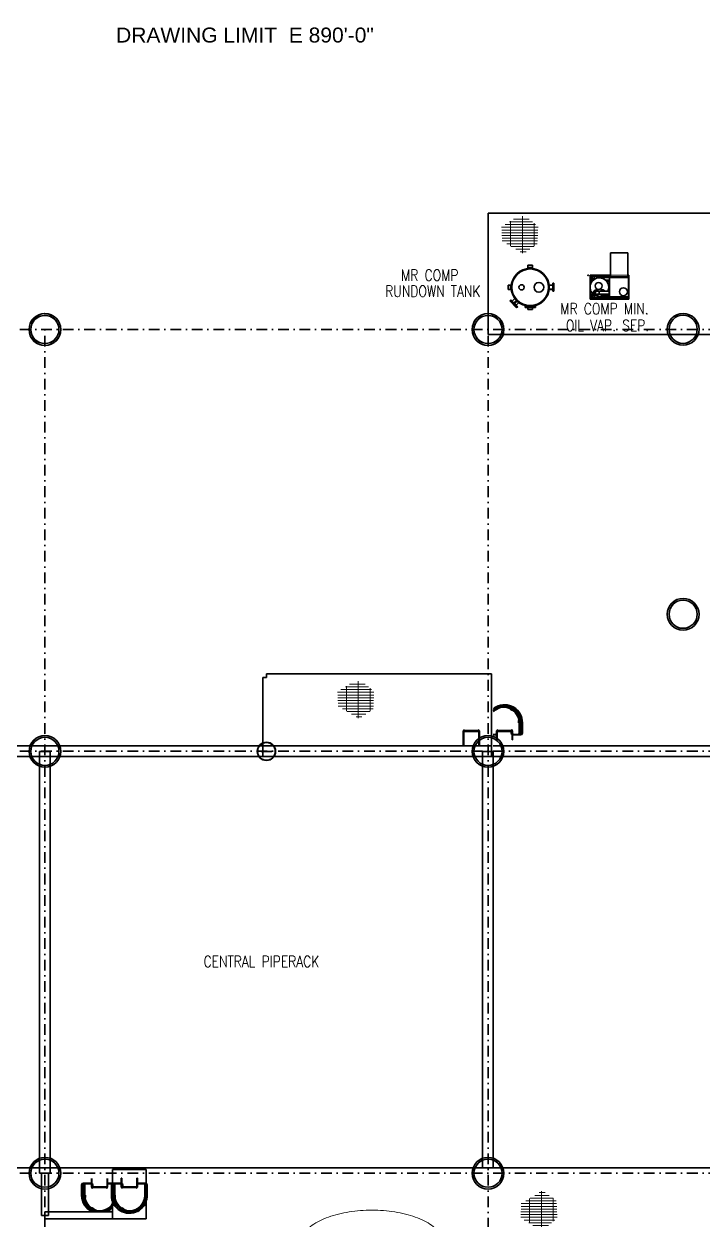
# Model space of a CAD drawing. Header units: inches. Extents: x 3139 to 9140, y 3844 to 6923.
# Drawn here: x 7449 to 8221, y 5017 to 6378 of the extents above; entities that cross this region are included whole.
import ezdxf
from ezdxf.enums import TextEntityAlignment as Align

# ---------------------------------------------------------------- set-up
doc = ezdxf.new("R2010")
doc.units = ezdxf.units.IN
doc.header["$MEASUREMENT"] = 0
doc.linetypes.add('DASHDOT2', pattern=[12.700025, 6.350013, -3.175006, 0, -3.175006])
for name, color, linetype in [('Default', 7, 'Continuous'), ('DwgTemplate', 7, 'Continuous'), ('TF_G_MATCHLINE', 7, 'Continuous'), ('TF_P_Equipment', 7, 'Continuous'), ('TF_P_Ladder', 7, 'Continuous'), ('TF_P_Plaform', 7, 'Continuous'), ('TF_P_Steel', 7, 'Continuous'), ('TF_S_GRATING', 7, 'Continuous')]:
    doc.layers.add(name, color=color, linetype=linetype)
doc.styles.add('Arial', font='arial.ttf')
doc.styles.add('ROMANS', font='romans.shx')

# ---------------------------------------------------------------- blocks, each defined once
blk = doc.blocks.new('TF_P_ELP_GRATING', base_point=(2.146, 13.23))
at = {"layer": 'TF_S_GRATING', "color": 8, "linetype": 'Continuous', "lineweight": 18}
for p, q in [((2.37, 13.425), (1.964, 13.425)), ((1.98, 13.435), (1.98, 12.994)), ((2.313, 13.474), (2.034, 13.474)), ((2.19, 13.523), (2.19, 12.866)), ((2.4, 13.399), (2.4, 12.99)), ((2.469, 13.328), (1.822, 13.328)), ((2.467, 13.279), (1.824, 13.279)), ((2.465, 13.23), (1.826, 13.23)), ((2.426, 13.377), (1.882, 13.377)), ((2.463, 13.182), (1.828, 13.182)), ((2.462, 13.133), (1.83, 13.133)), ((2.46, 13.084), (1.832, 13.084)), ((2.453, 13.035), (1.912, 13.035)), ((2.396, 12.987), (1.992, 12.987)), ((2.326, 12.938), (2.072, 12.938)), ((2.256, 12.889), (2.152, 12.889))]:
    blk.add_line(p, q, dxfattribs=at)
blk = doc.blocks.new('A$Cdd380a1b')
at = {"layer": 'DwgTemplate', "color": 8, "linetype": 'Continuous', "lineweight": 35}
for p, q in [((-38.928, 12.28), (-38.928, 12.495)), ((-38.928, 12.28), (-38.928, 12.495)), ((-38.928, 12.495), (-38.774, 12.495)), ((-38.928, 12.495), (-38.774, 12.495)), ((-38.774, 12.28), (-38.774, 12.495)), ((-38.774, 12.495), (-38.774, 12.28)), ((-38.928, 12.28), (-38.928, 12.28)), ((-38.928, 12.28), (-38.928, 12.28)), ((-38.774, 12.28), (-38.928, 12.28)), ((-38.774, 12.28), (-38.928, 12.28)), ((-38.774, 12.28), (-38.774, 12.28)), ((-38.774, 12.28), (-38.774, 12.28))]:
    blk.add_line(p, q, dxfattribs=at)
at = {"layer": 'TF_P_Equipment', "color": 8, "linetype": 'Continuous', "lineweight": 35}
for p, q in [((-39.662, 12.385), (-39.662, 12.355)), ((-39.662, 12.385), (-39.662, 12.355)), ((-39.622, 12.385), (-39.662, 12.385)), ((-39.622, 12.385), (-39.662, 12.385)), ((-39.661, 12.362), (-39.661, 12.356)), ((-39.623, 12.362), (-39.661, 12.362)), ((-39.623, 12.356), (-39.623, 12.362)), ((-39.622, 12.355), (-39.622, 12.385)), ((-39.622, 12.355), (-39.622, 12.385)), ((-39.108, 12.294), (-38.928, 12.294)), ((-39.108, 12.294), (-38.928, 12.294)), ((-39.108, 12.282), (-39.108, 12.294)), ((-39.108, 12.282), (-39.108, 12.294)), ((-39.108, 12.282), (-39.096, 12.282)), ((-39.108, 12.282), (-39.096, 12.282)), ((-39.108, 12.282), (-39.108, 12.203)), ((-39.108, 12.203), (-39.108, 12.282)), ((-39.108, 12.282), (-38.928, 12.282)), ((-38.928, 12.282), (-39.108, 12.282)), ((-39.079, 12.252), (-39.106, 12.252)), ((-39.106, 12.252), (-39.079, 12.252)), ((-39.106, 12.24), (-39.106, 12.252)), ((-39.106, 12.24), (-39.106, 12.252)), ((-39.106, 12.211), (-39.106, 12.24)), ((-39.106, 12.24), (-39.106, 12.211)), ((-39.091, 12.24), (-39.106, 12.24)), ((-39.091, 12.24), (-39.106, 12.24)), ((-39.106, 12.24), (-39.091, 12.24)), ((-39.106, 12.24), (-39.091, 12.24)), ((-39.096, 12.282), (-39.096, 12.252)), ((-39.096, 12.282), (-39.096, 12.252)), ((-39.096, 12.276), (-39.085, 12.276)), ((-39.096, 12.276), (-39.085, 12.276)), ((-39.096, 12.263), (-39.074, 12.263)), ((-39.096, 12.263), (-39.074, 12.263)), ((-39.085, 12.276), (-39.085, 12.282)), ((-39.085, 12.276), (-39.085, 12.282)), ((-39.074, 12.263), (-39.074, 12.282)), ((-39.074, 12.263), (-39.074, 12.282)), ((-39.024, 12.274), (-39.024, 12.271)), ((-39.024, 12.274), (-39.024, 12.271)), ((-38.938, 12.274), (-39.024, 12.274)), ((-38.938, 12.274), (-39.024, 12.274)), ((-38.936, 12.252), (-38.974, 12.252)), ((-38.974, 12.252), (-38.936, 12.252)), ((-38.936, 12.24), (-38.962, 12.24)), ((-38.936, 12.24), (-38.962, 12.24)), ((-38.938, 12.252), (-38.938, 12.274)), ((-38.938, 12.252), (-38.938, 12.274)), ((-38.938, 12.163), (-38.938, 12.24)), ((-38.938, 12.163), (-38.938, 12.24)), ((-38.936, 12.274), (-38.936, 12.101)), ((-38.936, 12.274), (-38.936, 12.101)), ((-38.77, 12.274), (-38.936, 12.274)), ((-38.77, 12.274), (-38.936, 12.274)), ((-38.928, 12.274), (-38.928, 12.28)), ((-38.928, 12.274), (-38.928, 12.28)), ((-38.928, 12.28), (-38.774, 12.28)), ((-38.928, 12.28), (-38.774, 12.28)), ((-38.774, 12.294), (-38.767, 12.294)), ((-38.774, 12.294), (-38.767, 12.294)), ((-38.774, 12.282), (-38.767, 12.282)), ((-38.774, 12.282), (-38.767, 12.282)), ((-38.774, 12.282), (-38.767, 12.282)), ((-38.767, 12.282), (-38.774, 12.282)), ((-38.774, 12.274), (-38.774, 12.28)), ((-38.774, 12.28), (-38.774, 12.274)), ((-38.77, 12.101), (-38.77, 12.274)), ((-38.77, 12.101), (-38.77, 12.274)), ((-38.767, 12.294), (-38.767, 12.282)), ((-38.767, 12.294), (-38.767, 12.282)), ((-38.767, 12.282), (-38.767, 12.094)), ((-38.767, 12.282), (-38.767, 12.094)), ((-39.81, 12.207), (-39.839, 12.207)), ((-39.81, 12.207), (-39.839, 12.207)), ((-39.839, 12.207), (-39.839, 12.168)), ((-39.839, 12.207), (-39.839, 12.168)), ((-39.839, 12.168), (-39.81, 12.168)), ((-39.839, 12.168), (-39.81, 12.168)), ((-39.81, 12.207), (-39.817, 12.207)), ((-39.817, 12.207), (-39.817, 12.168)), ((-39.817, 12.168), (-39.81, 12.168)), ((-39.445, 12.207), (-39.474, 12.207)), ((-39.445, 12.207), (-39.474, 12.207)), ((-39.468, 12.207), (-39.474, 12.207)), ((-39.474, 12.205), (-39.44, 12.205)), ((-39.474, 12.17), (-39.44, 12.17)), ((-39.474, 12.168), (-39.445, 12.168)), ((-39.474, 12.168), (-39.445, 12.168)), ((-39.474, 12.168), (-39.468, 12.168)), ((-39.468, 12.205), (-39.468, 12.207)), ((-39.468, 12.168), (-39.468, 12.17)), ((-39.445, 12.205), (-39.445, 12.207)), ((-39.445, 12.205), (-39.445, 12.207)), ((-39.445, 12.168), (-39.445, 12.17)), ((-39.445, 12.168), (-39.445, 12.17)), ((-39.44, 12.223), (-39.433, 12.223)), ((-39.44, 12.187), (-39.44, 12.223)), ((-39.44, 12.152), (-39.44, 12.187)), ((-39.44, 12.152), (-39.433, 12.152)), ((-39.433, 12.187), (-39.433, 12.223)), ((-39.433, 12.152), (-39.433, 12.187)), ((-39.108, 12.172), (-39.108, 12.094)), ((-39.108, 12.094), (-39.108, 12.172)), ((-39.106, 12.124), (-39.106, 12.164)), ((-39.106, 12.164), (-39.106, 12.124)), ((-39.08, 12.124), (-39.106, 12.124)), ((-39.106, 12.124), (-39.08, 12.124)), ((-39.106, 12.112), (-39.106, 12.124)), ((-39.106, 12.112), (-39.106, 12.124)), ((-39.08, 12.124), (-39.106, 12.124)), ((-39.08, 12.124), (-39.106, 12.124)), ((-39.054, 12.152), (-39.03, 12.152)), ((-39.03, 12.127), (-39.054, 12.127)), ((-38.941, 12.152), (-39.03, 12.152)), ((-39.03, 12.152), (-39.03, 12.139)), ((-39.03, 12.152), (-39.03, 12.139)), ((-39.03, 12.139), (-39.03, 12.127)), ((-39.03, 12.139), (-39.03, 12.127)), ((-38.941, 12.127), (-39.03, 12.127)), ((-38.941, 12.124), (-38.973, 12.124)), ((-38.973, 12.124), (-38.941, 12.124)), ((-38.936, 12.163), (-38.941, 12.163)), ((-38.941, 12.163), (-38.941, 12.116)), ((-38.941, 12.116), (-38.941, 12.163)), ((-39.824, 12.066), (-39.819, 12.071)), ((-39.764, 12.005), (-39.824, 12.066)), ((-39.764, 12.005), (-39.824, 12.066)), ((-39.814, 12.076), (-39.819, 12.071)), ((-39.819, 12.071), (-39.803, 12.054)), ((-39.819, 12.071), (-39.803, 12.054)), ((-39.814, 12.076), (-39.787, 12.05)), ((-39.799, 12.058), (-39.803, 12.054)), ((-39.803, 12.054), (-39.789, 12.041)), ((-39.779, 12.088), (-39.802, 12.064)), ((-39.799, 12.058), (-39.786, 12.044)), ((-39.765, 12.072), (-39.789, 12.048)), ((-39.789, 12.041), (-39.775, 12.027)), ((-39.786, 12.044), (-39.772, 12.031)), ((-39.758, 12.064), (-39.782, 12.041)), ((-39.78, 12.042), (-39.753, 12.015)), ((-39.772, 12.031), (-39.775, 12.027)), ((-39.775, 12.027), (-39.759, 12.01)), ((-39.775, 12.027), (-39.759, 12.01)), ((-39.742, 12.051), (-39.766, 12.028)), ((-39.753, 12.015), (-39.759, 12.01)), ((-39.688, 12.025), (-39.688, 12.009)), ((-39.688, 12.025), (-39.688, 12.009)), ((-39.596, 12.025), (-39.596, 12.009)), ((-39.596, 12.009), (-39.596, 12.025)), ((-39.108, 12.094), (-38.767, 12.094)), ((-39.108, 12.094), (-38.767, 12.094)), ((-39.108, 12.082), (-39.108, 12.094)), ((-39.108, 12.082), (-39.108, 12.094)), ((-39.096, 12.094), (-39.108, 12.094)), ((-39.096, 12.094), (-39.108, 12.094)), ((-39.108, 12.082), (-38.767, 12.082)), ((-38.767, 12.082), (-39.108, 12.082)), ((-39.061, 12.112), (-39.106, 12.112)), ((-39.061, 12.112), (-39.106, 12.112)), ((-39.096, 12.112), (-39.096, 12.094)), ((-39.096, 12.112), (-39.096, 12.094)), ((-39.096, 12.1), (-39.085, 12.1)), ((-39.085, 12.1), (-39.096, 12.1)), ((-39.085, 12.1), (-39.085, 12.094)), ((-39.085, 12.094), (-39.085, 12.1)), ((-39.074, 12.094), (-39.074, 12.112)), ((-39.074, 12.094), (-39.074, 12.112)), ((-39.024, 12.105), (-39.024, 12.101)), ((-39.024, 12.105), (-39.024, 12.101)), ((-39.024, 12.101), (-38.938, 12.101)), ((-39.024, 12.101), (-38.938, 12.101)), ((-38.936, 12.112), (-38.992, 12.112)), ((-38.936, 12.112), (-38.992, 12.112)), ((-38.936, 12.116), (-38.941, 12.116)), ((-38.938, 12.101), (-38.938, 12.112)), ((-38.938, 12.101), (-38.938, 12.112)), ((-38.936, 12.101), (-38.77, 12.101)), ((-38.936, 12.101), (-38.77, 12.101)), ((-38.801, 12.101), (-38.801, 12.094)), ((-38.801, 12.101), (-38.801, 12.094)), ((-38.779, 12.1), (-38.79, 12.1)), ((-38.779, 12.1), (-38.79, 12.1)), ((-38.79, 12.1), (-38.79, 12.094)), ((-38.79, 12.1), (-38.79, 12.094)), ((-38.779, 12.101), (-38.779, 12.094)), ((-38.779, 12.094), (-38.779, 12.101)), ((-38.767, 12.094), (-38.779, 12.094)), ((-38.767, 12.094), (-38.779, 12.094)), ((-38.767, 12.094), (-38.767, 12.082)), ((-38.767, 12.094), (-38.767, 12.082)), ((-39.764, 12.005), (-39.759, 12.01)), ((-39.596, 12.009), (-39.688, 12.009)), ((-39.596, 12.009), (-39.688, 12.009)), ((-39.662, 12.009), (-39.662, 11.99)), ((-39.662, 12.009), (-39.662, 11.99)), ((-39.662, 11.99), (-39.622, 11.99)), ((-39.662, 11.99), (-39.622, 11.99)), ((-39.622, 11.99), (-39.622, 12.009)), ((-39.622, 11.99), (-39.622, 12.009))]:
    blk.add_line(p, q, dxfattribs=at)
at = {"layer": 'TF_P_Equipment', "color": 8, "linetype": 'Continuous', "lineweight": 18}
for p, q in [((-38.928, 12.294), (-38.774, 12.294)), ((-38.928, 12.294), (-38.774, 12.294)), ((-38.928, 12.282), (-38.774, 12.282)), ((-38.774, 12.282), (-38.928, 12.282)), ((-38.801, 12.282), (-38.801, 12.28)), ((-38.801, 12.282), (-38.801, 12.28)), ((-38.79, 12.28), (-38.79, 12.282)), ((-38.79, 12.282), (-38.79, 12.28)), ((-38.779, 12.282), (-38.774, 12.282)), ((-38.779, 12.282), (-38.774, 12.282)), ((-38.779, 12.282), (-38.779, 12.28)), ((-38.779, 12.28), (-38.779, 12.282))]:
    blk.add_line(p, q, dxfattribs=at)
at = {"layer": 'TF_P_Equipment', "color": 8, "linetype": 'Continuous', "lineweight": 35}
for centre, radius in [((-39.642, 12.187), 0.169), ((-39.642, 12.187), 0.169), ((-39.642, 12.187), 0.163), ((-39.642, 12.187), 0.163), ((-39.565, 12.187), 0.0431), ((-39.565, 12.187), 0.0431), ((-39.127, 12.294), 0.00285), ((-39.034, 12.199), 0.0308), ((-39.034, 12.199), 0.0308), ((-39.719, 12.187), 0.0231), ((-38.814, 12.148), 0.0354)]:
    blk.add_circle(centre, radius, dxfattribs=at)
for centre, radius, start, end in [((-39.027, 12.188), 0.083, 0, 313.3735), ((-39.027, 12.188), 0.083, 0, 313.3735), ((-39.054, 12.14), 0.0246, 90, 328.112), ((-39.054, 12.14), 0.0246, 90, 328.112), ((-39.054, 12.139), 0.0123, 90, 270), ((-39.054, 12.139), 0.0123, 90, 270), ((-39.054, 12.14), 0.0246, 28.1473, 90), ((-39.054, 12.14), 0.0246, 28.1473, 90), ((-38.999, 12.14), 0.0246, 90, 151.8527), ((-38.999, 12.14), 0.0246, 90, 151.8527), ((-38.999, 12.14), 0.0246, 211.888, 328.112), ((-38.999, 12.14), 0.0246, 211.888, 328.112), ((-38.999, 12.14), 0.0246, 28.1473, 90), ((-38.999, 12.14), 0.0246, 28.1473, 90), ((-39.027, 12.188), 0.083, 334.4946, 0), ((-39.027, 12.188), 0.083, 334.4946, 0)]:
    blk.add_arc(centre, radius, start, end, dxfattribs=at)
at = {"layer": 'TF_P_Equipment', "color": 8, "linetype": 'Continuous', "lineweight": 18}
for points, knots in [([(-41.048, 3.984), (-41.117, 3.984), (-41.186, 3.979), (-41.251, 3.968), (-41.317, 3.958), (-41.379, 3.942), (-41.434, 3.922), (-41.49, 3.902), (-41.539, 3.877), (-41.579, 3.849), (-41.62, 3.821), (-41.651, 3.79), (-41.673, 3.758), (-41.678, 3.75), (-41.682, 3.742), (-41.686, 3.734)], [4.712389, 4.712389, 4.712389, 4.712389, 5.026548, 5.026548, 5.026548, 5.340708, 5.340708, 5.340708, 5.654867, 5.654867, 5.654867, 5.969026, 5.969026, 5.969026, 6.04254, 6.04254, 6.04254, 6.04254]), ([(-41.048, 3.984), (-40.98, 3.984), (-40.911, 3.979), (-40.846, 3.968), (-40.78, 3.958), (-40.718, 3.942), (-40.663, 3.922), (-40.607, 3.902), (-40.558, 3.877), (-40.518, 3.849), (-40.477, 3.821), (-40.446, 3.79), (-40.424, 3.758), (-40.41, 3.736), (-40.401, 3.714), (-40.396, 3.692), (-40.393, 3.68), (-40.392, 3.668), (-40.392, 3.656)], [4.712389, 4.712389, 4.712389, 4.712389, 5.026548, 5.026548, 5.026548, 5.340708, 5.340708, 5.340708, 5.654867, 5.654867, 5.654867, 5.969026, 5.969026, 5.969026, 6.174862, 6.174862, 6.174862, 6.283185, 6.283185, 6.283185, 6.283185])]:
    blk.add_open_spline(points, degree=3, knots=knots, dxfattribs=at)
at = {"layer": 'TF_P_Ladder', "color": 8, "linetype": 'Continuous', "lineweight": 35}
for p, q in [((-39.946, 8.459), (-39.963, 8.449)), ((-39.958, 8.436), (-39.963, 8.449)), ((-39.94, 8.441), (-39.957, 8.432)), ((-39.957, 8.432), (-39.956, 8.431)), ((-39.957, 8.432), (-39.957, 8.432)), ((-39.957, 8.432), (-39.957, 8.432)), ((-39.957, 8.432), (-39.954, 8.428)), ((-39.954, 8.428), (-39.937, 8.437)), ((-39.945, 8.457), (-39.946, 8.459)), ((-39.941, 8.446), (-39.946, 8.459)), ((-39.94, 8.441), (-39.946, 8.438)), ((-39.94, 8.446), (-39.943, 8.454)), ((-39.94, 8.441), (-39.94, 8.442)), ((-39.937, 8.437), (-39.94, 8.441)), ((-39.94, 8.441), (-39.94, 8.441)), ((-39.939, 8.442), (-39.939, 8.442)), ((-39.818, 8.441), (-39.821, 8.437)), ((-39.821, 8.437), (-39.819, 8.441)), ((-39.821, 8.437), (-39.813, 8.433)), ((-39.821, 8.437), (-39.821, 8.437)), ((-39.821, 8.437), (-39.821, 8.437)), ((-39.821, 8.437), (-39.804, 8.428)), ((-39.819, 8.441), (-39.819, 8.44)), ((-39.801, 8.432), (-39.818, 8.441)), ((-39.817, 8.45), (-39.815, 8.455)), ((-39.816, 8.449), (-39.813, 8.459)), ((-39.813, 8.459), (-39.815, 8.455)), ((-39.796, 8.449), (-39.813, 8.459)), ((-39.804, 8.428), (-39.801, 8.432)), ((-39.804, 8.428), (-39.803, 8.429)), ((-39.804, 8.428), (-39.804, 8.428)), ((-39.8, 8.436), (-39.8, 8.436)), ((-39.798, 8.441), (-39.796, 8.449)), ((-39.741, 8.336), (-39.746, 8.336)), ((-39.746, 8.336), (-39.746, 8.316)), ((-39.746, 8.32), (-39.746, 8.316)), ((-39.746, 8.316), (-39.741, 8.316)), ((-39.746, 8.316), (-39.746, 8.316)), ((-39.746, 8.316), (-39.741, 8.315)), ((-39.741, 8.316), (-39.741, 8.336)), ((-39.741, 8.317), (-39.741, 8.223)), ((-39.741, 8.316), (-39.741, 8.316)), ((-39.737, 8.335), (-39.733, 8.334)), ((-39.736, 8.223), (-39.736, 8.317)), ((-39.736, 8.315), (-39.731, 8.314)), ((-39.736, 8.314), (-39.734, 8.314)), ((-39.734, 8.314), (-39.731, 8.314)), ((-39.731, 8.223), (-39.731, 8.317)), ((-39.727, 8.317), (-39.727, 8.223)), ((-39.715, 8.223), (-39.715, 8.317)), ((-39.71, 8.317), (-39.71, 8.223)), ((-40.238, 8.244), (-40.238, 8.11)), ((-40.238, 8.244), (-40.234, 8.244)), ((-40.233, 8.248), (-40.234, 8.248)), ((-40.234, 8.241), (-40.234, 8.248)), ((-40.234, 8.24), (-40.234, 8.241)), ((-40.228, 8.254), (-40.233, 8.254)), ((-40.233, 8.254), (-40.233, 8.234)), ((-40.233, 8.234), (-40.228, 8.234)), ((-40.233, 8.234), (-40.233, 8.11)), ((-40.228, 8.234), (-40.228, 8.254)), ((-40.103, 8.248), (-40.228, 8.248)), ((-40.103, 8.24), (-40.228, 8.24)), ((-40.098, 8.254), (-40.103, 8.254)), ((-40.103, 8.254), (-40.103, 8.234)), ((-40.103, 8.234), (-40.098, 8.234)), ((-40.098, 8.234), (-40.098, 8.254)), ((-40.097, 8.248), (-40.098, 8.248)), ((-40.098, 8.234), (-40.098, 8.11)), ((-40.097, 8.241), (-40.097, 8.248)), ((-40.097, 8.244), (-40.094, 8.244)), ((-40.097, 8.24), (-40.097, 8.241)), ((-40.094, 8.244), (-40.094, 8.11)), ((-39.97, 8.213), (-39.952, 8.213)), ((-39.952, 8.208), (-39.97, 8.208)), ((-39.942, 8.244), (-39.938, 8.244)), ((-39.942, 8.244), (-39.942, 8.164)), ((-39.937, 8.248), (-39.938, 8.248)), ((-39.938, 8.241), (-39.938, 8.248)), ((-39.938, 8.24), (-39.938, 8.241)), ((-39.937, 8.254), (-39.937, 8.234)), ((-39.932, 8.254), (-39.937, 8.254)), ((-39.937, 8.234), (-39.932, 8.234)), ((-39.937, 8.234), (-39.937, 8.164)), ((-39.932, 8.234), (-39.932, 8.254)), ((-39.807, 8.248), (-39.932, 8.248)), ((-39.812, 8.24), (-39.932, 8.24)), ((-39.807, 8.244), (-39.812, 8.244)), ((-39.812, 8.244), (-39.812, 8.223)), ((-39.803, 8.254), (-39.807, 8.254)), ((-39.807, 8.254), (-39.807, 8.234)), ((-39.807, 8.234), (-39.803, 8.234)), ((-39.807, 8.223), (-39.807, 8.234)), ((-39.803, 8.234), (-39.803, 8.254)), ((-39.801, 8.248), (-39.803, 8.248)), ((-39.803, 8.234), (-39.803, 8.214)), ((-39.803, 8.209), (-39.803, 8.164)), ((-39.801, 8.241), (-39.801, 8.248)), ((-39.801, 8.244), (-39.798, 8.244)), ((-39.801, 8.24), (-39.801, 8.241)), ((-39.798, 8.244), (-39.798, 8.213)), ((-39.798, 8.208), (-39.798, 8.164)), ((-39.751, 8.213), (-39.797, 8.213)), ((-39.797, 8.208), (-39.751, 8.208)), ((-39.742, 8.208), (-39.751, 8.208)), ((-39.725, 8.208), (-39.742, 8.208)), ((-39.731, 8.213), (-39.725, 8.213)), ((-39.942, 8.164), (-39.937, 8.164)), ((-39.803, 8.164), (-39.798, 8.164)), ((-43.542, 4.224), (-43.542, 4.265)), ((-43.538, 4.223), (-43.538, 4.265)), ((-43.403, 4.198), (-43.403, 4.265)), ((-43.398, 4.188), (-43.398, 4.265)), ((-43.272, 4.268), (-43.277, 4.268)), ((-43.277, 4.224), (-43.277, 4.268)), ((-43.272, 4.223), (-43.272, 4.268)), ((-43.138, 4.198), (-43.138, 4.268)), ((-43.133, 4.268), (-43.138, 4.268)), ((-43.133, 4.188), (-43.133, 4.268)), ((-43.63, 4.115), (-43.63, 4.209)), ((-43.625, 4.209), (-43.625, 4.115)), ((-43.615, 4.224), (-43.598, 4.224)), ((-43.609, 4.219), (-43.615, 4.219)), ((-43.613, 4.115), (-43.613, 4.209)), ((-43.609, 4.209), (-43.609, 4.115)), ((-43.604, 4.209), (-43.604, 4.115)), ((-43.599, 4.115), (-43.599, 4.209)), ((-43.598, 4.224), (-43.589, 4.224)), ((-43.543, 4.224), (-43.589, 4.224)), ((-43.589, 4.219), (-43.543, 4.219)), ((-43.542, 4.188), (-43.542, 4.219)), ((-43.539, 4.188), (-43.542, 4.188)), ((-43.539, 4.192), (-43.539, 4.191)), ((-43.539, 4.191), (-43.539, 4.184)), ((-43.539, 4.184), (-43.538, 4.184)), ((-43.538, 4.198), (-43.538, 4.218)), ((-43.533, 4.198), (-43.538, 4.198)), ((-43.538, 4.198), (-43.538, 4.178)), ((-43.538, 4.178), (-43.533, 4.178)), ((-43.533, 4.209), (-43.533, 4.198)), ((-43.533, 4.178), (-43.533, 4.198)), ((-43.533, 4.188), (-43.528, 4.188)), ((-43.533, 4.184), (-43.408, 4.184)), ((-43.528, 4.188), (-43.528, 4.209)), ((-43.528, 4.192), (-43.408, 4.192)), ((-43.403, 4.198), (-43.408, 4.198)), ((-43.408, 4.198), (-43.408, 4.178)), ((-43.408, 4.178), (-43.403, 4.178)), ((-43.403, 4.178), (-43.403, 4.198)), ((-43.403, 4.184), (-43.402, 4.184)), ((-43.402, 4.192), (-43.402, 4.191)), ((-43.402, 4.191), (-43.402, 4.184)), ((-43.398, 4.188), (-43.402, 4.188)), ((-43.388, 4.224), (-43.353, 4.224)), ((-43.36, 4.219), (-43.388, 4.219)), ((-43.364, 4.115), (-43.364, 4.209)), ((-43.359, 4.209), (-43.359, 4.115)), ((-43.349, 4.224), (-43.333, 4.224)), ((-43.344, 4.219), (-43.349, 4.219)), ((-43.348, 4.115), (-43.348, 4.209)), ((-43.343, 4.209), (-43.343, 4.115)), ((-43.338, 4.209), (-43.338, 4.115)), ((-43.334, 4.115), (-43.334, 4.209)), ((-43.333, 4.224), (-43.323, 4.224)), ((-43.277, 4.224), (-43.323, 4.224)), ((-43.323, 4.219), (-43.277, 4.219)), ((-43.277, 4.188), (-43.277, 4.219)), ((-43.273, 4.188), (-43.277, 4.188)), ((-43.273, 4.192), (-43.273, 4.191)), ((-43.273, 4.191), (-43.273, 4.184)), ((-43.273, 4.184), (-43.272, 4.184)), ((-43.272, 4.198), (-43.272, 4.218)), ((-43.267, 4.198), (-43.272, 4.198)), ((-43.272, 4.198), (-43.272, 4.178)), ((-43.272, 4.178), (-43.267, 4.178)), ((-43.267, 4.209), (-43.267, 4.198)), ((-43.267, 4.178), (-43.267, 4.198)), ((-43.267, 4.188), (-43.263, 4.188)), ((-43.267, 4.184), (-43.142, 4.184)), ((-43.263, 4.188), (-43.263, 4.209)), ((-43.263, 4.192), (-43.142, 4.192)), ((-43.138, 4.198), (-43.142, 4.198)), ((-43.142, 4.198), (-43.142, 4.178)), ((-43.142, 4.178), (-43.138, 4.178)), ((-43.138, 4.178), (-43.138, 4.198)), ((-43.138, 4.184), (-43.136, 4.184)), ((-43.136, 4.192), (-43.136, 4.191)), ((-43.136, 4.191), (-43.136, 4.184)), ((-43.133, 4.188), (-43.136, 4.188)), ((-43.123, 4.224), (-43.077, 4.224)), ((-43.077, 4.219), (-43.123, 4.219)), ((-43.077, 4.224), (-43.06, 4.224)), ((-43.06, 4.219), (-43.066, 4.219)), ((-43.066, 4.115), (-43.066, 4.209)), ((-43.062, 4.209), (-43.062, 4.115)), ((-43.05, 4.124), (-43.05, 4.209)), ((-43.045, 4.209), (-43.045, 4.115)), ((-43.606, 4.118), (-43.609, 4.118)), ((-43.604, 4.117), (-43.609, 4.118)), ((-43.603, 4.097), (-43.608, 4.098)), ((-43.604, 4.118), (-43.606, 4.118)), ((-43.594, 4.116), (-43.599, 4.117)), ((-43.599, 4.116), (-43.599, 4.096)), ((-43.599, 4.116), (-43.599, 4.116)), ((-43.594, 4.116), (-43.599, 4.116)), ((-43.599, 4.096), (-43.594, 4.096)), ((-43.594, 4.096), (-43.594, 4.116)), ((-43.594, 4.116), (-43.594, 4.116)), ((-43.594, 4.112), (-43.594, 4.116)), ((-43.338, 4.117), (-43.343, 4.118)), ((-43.341, 4.118), (-43.343, 4.118)), ((-43.337, 4.097), (-43.342, 4.098)), ((-43.338, 4.118), (-43.341, 4.118)), ((-43.329, 4.116), (-43.334, 4.117)), ((-43.333, 4.116), (-43.334, 4.116)), ((-43.329, 4.116), (-43.333, 4.116)), ((-43.333, 4.116), (-43.333, 4.096)), ((-43.333, 4.096), (-43.329, 4.096)), ((-43.329, 4.116), (-43.329, 4.116)), ((-43.329, 4.112), (-43.329, 4.116)), ((-43.329, 4.096), (-43.329, 4.116)), ((-43.062, 4.134), (-43.062, 4.115)), ((-43.057, 4.134), (-43.062, 4.134)), ((-43.062, 4.115), (-43.057, 4.115)), ((-43.062, 4.114), (-43.051, 4.099)), ((-43.057, 4.134), (-43.046, 4.119)), ((-43.057, 4.115), (-43.057, 4.134)), ((-43.057, 4.115), (-43.045, 4.099)), ((-43.046, 4.099), (-43.045, 4.099)), ((-43.045, 4.099), (-43.045, 4.115)), ((-43.542, 3.991), (-43.544, 3.983)), ((-43.544, 3.983), (-43.528, 3.974)), ((-43.54, 3.996), (-43.54, 3.996)), ((-43.536, 4.004), (-43.539, 4)), ((-43.539, 4), (-43.522, 3.991)), ((-43.536, 4.004), (-43.537, 4.003)), ((-43.536, 4.004), (-43.536, 4.004)), ((-43.519, 3.995), (-43.536, 4.004)), ((-43.524, 3.983), (-43.528, 3.974)), ((-43.528, 3.974), (-43.525, 3.978)), ((-43.519, 3.995), (-43.527, 3.999)), ((-43.523, 3.983), (-43.525, 3.978)), ((-43.522, 3.991), (-43.519, 3.995)), ((-43.519, 3.995), (-43.521, 3.991)), ((-43.521, 3.991), (-43.521, 3.992)), ((-43.519, 3.995), (-43.519, 3.995)), ((-43.519, 3.995), (-43.519, 3.995)), ((-43.386, 4.004), (-43.403, 3.995)), ((-43.403, 3.995), (-43.4, 3.991)), ((-43.401, 3.99), (-43.401, 3.99)), ((-43.4, 3.991), (-43.383, 4)), ((-43.4, 3.991), (-43.394, 3.995)), ((-43.4, 3.991), (-43.4, 3.99)), ((-43.4, 3.991), (-43.4, 3.991)), ((-43.4, 3.986), (-43.397, 3.978)), ((-43.399, 3.987), (-43.394, 3.973)), ((-43.395, 3.975), (-43.394, 3.973)), ((-43.394, 3.973), (-43.378, 3.983)), ((-43.383, 4), (-43.386, 4.004)), ((-43.383, 4), (-43.384, 4.001)), ((-43.383, 4), (-43.383, 4)), ((-43.383, 4), (-43.383, 4)), ((-43.382, 3.996), (-43.378, 3.983)), ((-43.342, 4.034), (-43.345, 4.034)), ((-43.345, 4.029), (-43.339, 4.029)), ((-43.322, 4.034), (-43.336, 4.034)), ((-43.333, 4.029), (-43.322, 4.029)), ((-43.322, 4.029), (-43.322, 4.034)), ((-43.276, 3.991), (-43.279, 3.983)), ((-43.279, 3.983), (-43.262, 3.974)), ((-43.274, 3.996), (-43.274, 3.996)), ((-43.271, 4.004), (-43.273, 4)), ((-43.273, 4), (-43.256, 3.991)), ((-43.271, 4.004), (-43.272, 4.003)), ((-43.271, 4.004), (-43.271, 4.004)), ((-43.254, 3.995), (-43.271, 4.004)), ((-43.259, 3.983), (-43.262, 3.974)), ((-43.262, 3.974), (-43.26, 3.978)), ((-43.254, 3.995), (-43.261, 3.999)), ((-43.258, 3.983), (-43.26, 3.978)), ((-43.256, 3.991), (-43.254, 3.995)), ((-43.256, 3.991), (-43.255, 3.992)), ((-43.254, 3.995), (-43.255, 3.991)), ((-43.254, 3.995), (-43.254, 3.995)), ((-43.254, 3.995), (-43.254, 3.995)), ((-43.12, 4.004), (-43.137, 3.995)), ((-43.137, 3.995), (-43.135, 3.991)), ((-43.135, 3.991), (-43.118, 4)), ((-43.135, 3.991), (-43.128, 3.995)), ((-43.135, 3.991), (-43.135, 3.991)), ((-43.135, 3.991), (-43.134, 3.99)), ((-43.135, 3.99), (-43.135, 3.99)), ((-43.134, 3.986), (-43.131, 3.978)), ((-43.133, 3.987), (-43.129, 3.973)), ((-43.13, 3.975), (-43.129, 3.973)), ((-43.129, 3.973), (-43.112, 3.983)), ((-43.118, 4), (-43.12, 4.004)), ((-43.118, 4), (-43.118, 4.001)), ((-43.118, 4), (-43.118, 4)), ((-43.118, 4), (-43.117, 4)), ((-43.116, 3.996), (-43.112, 3.983)), ((-43.056, 4.034), (-43.079, 4.034)), ((-43.079, 4.029), (-43.056, 4.029)), ((-43.056, 4.029), (-43.056, 4.034))]:
    blk.add_line(p, q, dxfattribs=at)
for centre, radius, start, end in [((-39.879, 8.317), 0.143, 0, 129.2597), ((-39.881, 8.315), 0.14, 0.6024, 129.5582), ((-39.87, 8.317), 0.138, 92.2002, 136.2269), ((-39.87, 8.317), 0.159, 125.3218, 128.7935), ((-39.87, 8.317), 0.155, 125.8365, 130.2032), ((-39.87, 8.317), 0.143, 127.1862, 134.2996), ((-39.87, 8.317), 0.159, 0, 118.2114), ((-39.87, 8.317), 0.155, 0, 118.1955), ((-39.87, 8.317), 0.143, 116.8847, 119.3401), ((-39.87, 8.317), 0.143, 0, 91.8789), ((-39.87, 8.317), 0.138, 0, 61.6682), ((-39.952, 8.223), 0.0102, 270, 0), ((-39.952, 8.223), 0.0148, 270, 313.1736), ((-39.797, 8.223), 0.0148, 180, 270), ((-39.797, 8.223), 0.0102, 180, 270), ((-39.788, 8.223), 0.0102, 180, 270), ((-39.751, 8.223), 0.0148, 270, 0), ((-39.751, 8.223), 0.0102, 270, 0), ((-39.742, 8.223), 0.0148, 270, 0), ((-39.742, 8.223), 0.0102, 278.8499, 0), ((-39.725, 8.223), 0.0148, 270, 0), ((-39.725, 8.223), 0.0102, 270, 0), ((-43.615, 4.209), 0.0148, 90, 180), ((-43.615, 4.209), 0.0102, 90, 180), ((-43.598, 4.209), 0.0148, 90, 180), ((-43.598, 4.209), 0.0102, 98.8499, 180), ((-43.589, 4.209), 0.0148, 90, 180), ((-43.589, 4.209), 0.0102, 90, 180), ((-43.552, 4.209), 0.0102, 0, 90), ((-43.543, 4.209), 0.0148, 0, 90), ((-43.543, 4.209), 0.0102, 0, 90), ((-43.388, 4.209), 0.0148, 90, 133.1736), ((-43.388, 4.209), 0.0102, 90, 180), ((-43.349, 4.209), 0.0148, 90, 180), ((-43.349, 4.209), 0.0102, 90, 180), ((-43.333, 4.209), 0.0148, 90, 180), ((-43.333, 4.209), 0.0102, 98.8499, 180), ((-43.323, 4.209), 0.0148, 90, 180), ((-43.323, 4.209), 0.0102, 90, 180), ((-43.287, 4.209), 0.0102, 0, 90), ((-43.277, 4.209), 0.0148, 0, 90), ((-43.277, 4.209), 0.0102, 0, 90), ((-43.123, 4.209), 0.0148, 90, 133.1736), ((-43.123, 4.209), 0.0102, 90, 180), ((-43.077, 4.209), 0.0148, 0, 90), ((-43.077, 4.209), 0.0102, 0, 90), ((-43.06, 4.209), 0.0148, 0, 90), ((-43.06, 4.209), 0.0102, 0, 90), ((-43.47, 4.115), 0.159, 180, 246.8596), ((-43.47, 4.115), 0.155, 180, 251.3357), ((-43.47, 4.115), 0.143, 180, 271.8789), ((-43.47, 4.115), 0.138, 180, 241.6682), ((-43.461, 4.115), 0.143, 180, 315), ((-43.46, 4.117), 0.14, 180.6024, 312.7887), ((-43.47, 4.115), 0.138, 272.2002, 327.9085), ((-43.205, 4.115), 0.159, 180, 298.2114), ((-43.205, 4.115), 0.155, 180, 298.1955), ((-43.205, 4.115), 0.143, 180, 271.8789), ((-43.205, 4.115), 0.138, 180, 241.6682), ((-43.195, 4.115), 0.143, 180, 315), ((-43.194, 4.117), 0.14, 180.6024, 312.7887), ((-43.205, 4.115), 0.138, 272.2002, 0), ((-43.205, 4.115), 0.143, 323.934, 0), ((-43.205, 4.115), 0.155, 328.1784, 354.1728), ((-43.205, 4.115), 0.159, 329.2184, 354.2588), ((-43.205, 4.115), 0.159, 354.9296, 0), ((-43.47, 4.115), 0.155, 288.6643, 298.1955), ((-43.47, 4.115), 0.159, 293.1404, 298.2114), ((-43.47, 4.115), 0.143, 296.8847, 299.3401), ((-43.47, 4.115), 0.143, 307.1862, 318.2774), ((-43.47, 4.115), 0.155, 305.8365, 319.2308), ((-43.47, 4.115), 0.159, 305.3218, 317.3132), ((-43.345, 4.014), 0.0195, 90, 180), ((-43.345, 4.014), 0.0148, 90, 180), ((-43.47, 4.115), 0.143, 323.934, 325.0271), ((-43.205, 4.115), 0.143, 296.8847, 299.3401), ((-43.205, 4.115), 0.143, 307.1862, 318.2774), ((-43.205, 4.115), 0.155, 305.8365, 326.1115), ((-43.205, 4.115), 0.159, 305.3218, 327.2361), ((-43.079, 4.014), 0.0195, 90, 180), ((-43.079, 4.014), 0.0148, 90, 180)]:
    blk.add_arc(centre, radius, start, end, dxfattribs=at)
at = {"layer": 'TF_P_Plaform', "color": 8, "linetype": 'Continuous', "lineweight": 35}
for p, q in [((-41.455, 8.75), (-40.087, 8.75)), ((-41.455, 8.75), (-39.986, 8.75)), ((-39.986, 8.75), (-39.986, 8.015)), ((-42.017, 8.015), (-42.017, 8.703)), ((-42.017, 8.703), (-42.017, 8.703)), ((-45.955, 8.016), (-43.642, 8.016)), ((-41.455, 8.015), (-39.986, 8.015)), ((-39.986, 8.015), (-41.455, 8.015)), ((-36.029, 4.36), (-47.943, 4.36)), ((-45.923, 4.36), (-36.029, 4.36)), ((-43.056, 4.344), (-43.353, 4.344)), ((-43.353, 4.344), (-43.353, 3.906)), ((-43.353, 4.265), (-43.353, 4.223)), ((-43.056, 3.906), (-43.056, 4.344)), ((-43.056, 4.223), (-43.056, 4.265)), ((-43.353, 4.218), (-43.353, 4.072)), ((-43.056, 4.133), (-43.056, 4.218)), ((-43.353, 4.057), (-43.353, 4.032)), ((-43.056, 4.072), (-43.056, 4.107)), ((-43.056, 3.906), (-43.056, 4.057)), ((-43.353, 4.027), (-43.353, 3.906)), ((-43.353, 3.906), (-43.056, 3.906)), ((-43.353, 3.906), (-43.056, 3.906))]:
    blk.add_line(p, q, dxfattribs=at)
at = {"layer": 'TF_P_Steel', "color": 8, "linetype": 'Continuous', "lineweight": 35}
for p, q in [((-34.851, 12.845), (-40.017, 12.845)), ((-40.017, 11.767), (-35.798, 11.767)), ((-41.986, 8.719), (-41.986, 8.75)), ((-41.986, 8.75), (-40.087, 8.75)), ((-42.017, 8.719), (-41.986, 8.719)), ((-42.017, 8.11), (-42.017, 8.719)), ((-42.017, 8.461), (-42.017, 8.672)), ((-42.017, 8.672), (-42.017, 8.672)), ((-42.017, 8.11), (-42.017, 8.461)), ((-42.017, 8.461), (-42.017, 8.461)), ((-42.017, 8.461), (-42.017, 8.461)), ((-42.017, 8.461), (-42.017, 8.461)), ((-42.017, 8.461), (-42.017, 8.461)), ((-42.017, 8.418), (-42.017, 8.418)), ((-44.002, 8.11), (-47.844, 8.11)), ((-39.986, 8.11), (-44.002, 8.11)), ((-36.08, 8.11), (-39.97, 8.11)), ((-44.002, 8.015), (-45.876, 8.015)), ((-43.907, 8.062), (-44.002, 8.062)), ((-44.002, 6.13), (-44.002, 8.062)), ((-44.002, 6.13), (-44.002, 8.015)), ((-43.907, 6.13), (-43.907, 8.062)), ((-39.804, 8.015), (-43.907, 8.015)), ((-42.034, 8.062), (-41.938, 8.062)), ((-40.065, 8.015), (-41.257, 8.015)), ((-39.97, 8.062), (-40.065, 8.062)), ((-40.065, 6.13), (-40.065, 8.062)), ((-40.065, 6.13), (-40.065, 8.015)), ((-39.97, 6.13), (-39.97, 8.062)), ((-36.127, 8.015), (-39.97, 8.015)), ((-44.002, 4.36), (-44.002, 6.13)), ((-44.002, 4.312), (-44.002, 6.13)), ((-43.907, 4.312), (-43.907, 6.13)), ((-40.065, 4.36), (-40.065, 6.13)), ((-40.065, 4.36), (-40.065, 6.13)), ((-39.97, 4.36), (-39.97, 6.13)), ((-44.002, 4.36), (-44.765, 4.36)), ((-42.034, 4.36), (-43.907, 4.36)), ((-40.065, 4.36), (-41.938, 4.36)), ((-38.777, 4.36), (-39.97, 4.36)), ((-43.907, 4.312), (-44.002, 4.312)), ((-43.986, 3.937), (-43.986, 4.312)), ((-43.923, 3.937), (-43.923, 4.312)), ((-43.353, 4.223), (-43.353, 4.265)), ((-43.056, 4.223), (-43.056, 4.265)), ((-43.353, 4.072), (-43.353, 4.218)), ((-43.056, 4.133), (-43.056, 4.218)), ((-43.353, 4.032), (-43.353, 4.057)), ((-43.056, 4.072), (-43.056, 4.107)), ((-43.056, 3.937), (-43.056, 4.057)), ((-43.923, 3.937), (-43.986, 3.937)), ((-43.353, 3.969), (-43.955, 3.969)), ((-43.955, 3.906), (-43.955, 3.969)), ((-43.353, 3.937), (-43.353, 4.027)), ((-43.056, 3.906), (-43.955, 3.906))]:
    blk.add_line(p, q, dxfattribs=at)
blk.add_lwpolyline([(-40.017, 11.767), (-40.017, 12.845)], dxfattribs=at)
at = {"layer": 'TF_P_Steel', "color": 8, "linetype": 'DASHDOT2', "lineweight": 35, "ltscale": 0.015}
for points in [[(-52.595, 11.813), (-32.142, 11.812)], [(-43.955, -0.389), (-43.955, 11.812)], [(-40.017, -0.389), (-40.017, 11.812)], [(-52.595, 8.063), (-32.142, 8.063)], [(-52.595, 4.313), (-32.142, 4.313)]]:
    blk.add_lwpolyline(points, dxfattribs=at)
at = {"layer": 'TF_P_Steel', "color": 8, "linetype": 'Continuous', "lineweight": 35}
for centre, radius in [((-43.955, 11.812), 0.141), ((-43.955, 11.812), 0.125), ((-40.017, 11.812), 0.141), ((-40.017, 11.812), 0.125), ((-38.283, 11.814), 0.141), ((-38.283, 11.814), 0.125), ((-38.283, 9.281), 0.141), ((-38.283, 9.281), 0.125), ((-43.955, 8.062), 0.141), ((-43.955, 8.062), 0.125), ((-40.017, 8.062), 0.141), ((-40.017, 8.062), 0.125), ((-41.986, 8.062), 0.0814), ((-41.986, 8.062), 0.0786), ((-43.955, 4.312), 0.141), ((-43.955, 4.312), 0.125), ((-40.017, 4.312), 0.141), ((-40.017, 4.312), 0.125)]:
    blk.add_circle(centre, radius, dxfattribs=at)
for centre, radius, start, end in [((-43.955, 11.812), 0.141, 27.7468, 157.1308), ((-43.955, 11.812), 0.125, 31.5129, 154.1312), ((-40.017, 11.812), 0.141, 115.7177, 152.2532), ((-40.017, 11.812), 0.125, 119.1555, 148.4871), ((-40.017, 11.812), 0.141, 20.5662, 75.9129), ((-40.017, 11.812), 0.125, 23.2281, 74.1416), ((-43.955, 11.812), 0.141, 202.8699, 250.2043), ((-43.955, 11.812), 0.125, 205.8697, 247.6526), ((-43.955, 11.812), 0.125, 292.3474, 328.4859), ((-43.955, 11.812), 0.141, 289.7957, 332.2521), ((-40.017, 11.812), 0.141, 207.7479, 250.2043), ((-40.017, 11.812), 0.125, 211.5141, 247.6526), ((-40.017, 11.812), 0.141, 289.7957, 340.9712), ((-40.017, 11.812), 0.125, 292.3474, 338.5278)]:
    blk.add_arc(centre, radius, start, end, dxfattribs=at)
at = {"layer": 'Default', "color": 8, "linetype": 'Continuous', "lineweight": 35, "xscale": 0.5, "yscale": 0.5, "zscale": 0.5}
for p in [(-39.734, 12.672), (-41.192, 8.538)]:
    blk.add_blockref('TF_P_ELP_GRATING', p, dxfattribs=at)
at = {"layer": 'Default', "color": 8, "linetype": 'Continuous', "lineweight": 35, "xscale": -0.5, "yscale": 0.5, "zscale": 0.5, "rotation": 180}
blk.add_blockref('TF_P_ELP_GRATING', (-39.564, 3.969), dxfattribs=at)
at = {"layer": 'Default', "color": 8, "style": 'ROMANS', "width": 0.8}
for s, p in [('MR COMP ', (-40.507, 12.295)), ('RUNDOWN TANK', (-40.507, 12.152)), ('MR COMP MIN. ', (-38.955, 11.997)), ('OIL VAP. SEP.', (-38.955, 11.848)), ('CENTRAL PIPERACK', (-42.03, 6.194))]:
    blk.add_text(s, height=0.1, dxfattribs=at).set_placement(p, align=Align.MIDDLE_CENTER)
at = {"color": 250, "linetype": 'Continuous', "lineweight": 0, "true_color": 0x212830}
blk.add_wipeout([(-43.254, 14.529), (-41.099, 14.529), (-41.099, 14.333), (-43.254, 14.333)], dxfattribs=at).dxf.layer = 'TF_G_MATCHLINE'
at = {"layer": 'TF_G_MATCHLINE', "color": 7, "style": 'Arial', "width": 1.006371}
blk.add_text('DRAWING LIMIT  E 890\'-0"', height=0.13281, dxfattribs=at).set_placement((-42.177, 14.496), align=Align.TOP_CENTER)

msp = doc.modelspace()

# ---------------------------------------------------------------- block references
at = {"xscale": 128, "yscale": 128, "zscale": 128}
msp.add_blockref('A$Cdd380a1b', (13098.6, 4518.8), dxfattribs=at)

doc.saveas('drawing.dxf')
